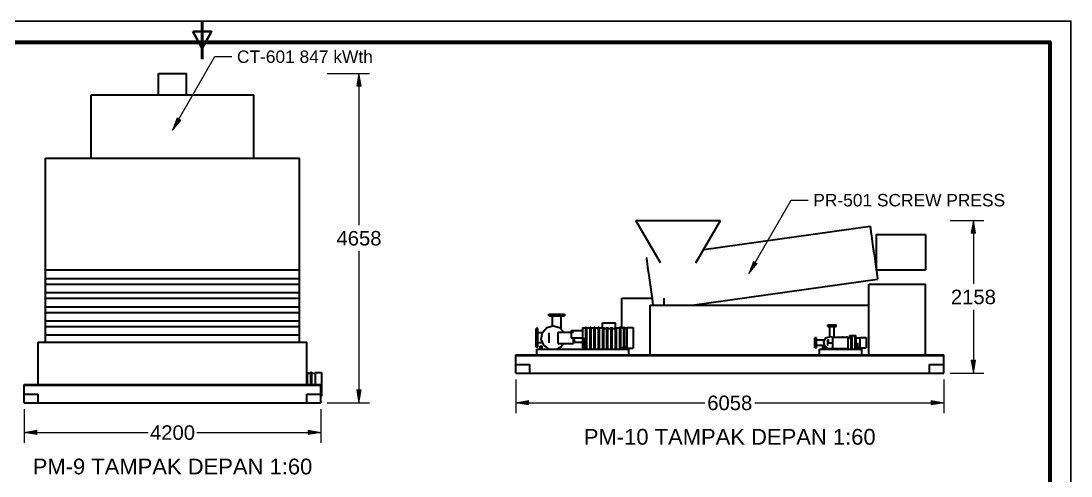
# Model space of a CAD drawing. Header units: millimetres. Extents: x 5 to 415, y 5 to 292.
# Drawn here: x 167.2 to 415, y 184.7 to 292 of the extents above; entities that cross this region are included whole.
import ezdxf
from ezdxf.enums import TextEntityAlignment as Align

# ---------------------------------------------------------------- set-up
doc = ezdxf.new("R2010")
doc.units = ezdxf.units.MM
for name, color, linetype in [('PFD-BINGKAI', 7, 'Continuous'), ('PFD-INSTRUMEN', 7, 'Continuous'), ('PFD-PERALATAN', 7, 'Continuous'), ('PFD-TEKS', 7, 'Continuous')]:
    doc.layers.add(name, color=color, linetype=linetype)
doc.styles.add('PFD', font='arial.ttf')

msp = doc.modelspace()

# ---------------------------------------------------------------- hatches: boundary and pattern name
at = {"layer": 'PFD-INSTRUMEN'}
for points in [[(247, 279.63), (247.5, 276.63), (246.5, 276.63)], [(203, 266.3), (204.07, 269.15), (204.93, 268.65)], [(391.97, 244.97), (392.47, 241.97), (391.47, 241.97)], [(339, 232.47), (340.07, 235.31), (340.93, 234.81)], [(391.97, 209), (391.47, 212), (392.47, 212)], [(247, 202), (246.5, 205), (247.5, 205)], [(284, 202), (287, 202.5), (287, 201.5)], [(384.97, 202), (381.97, 201.5), (381.97, 202.5)], [(168, 195), (171, 195.5), (171, 194.5)], [(238, 195), (235, 194.5), (235, 195.5)]]:
    msp.add_hatch(color=7, dxfattribs=at).paths.add_polyline_path(points)

# ---------------------------------------------------------------- linework, layer by layer
at = {"layer": 'PFD-BINGKAI', "linetype": 'Continuous', "lineweight": 30, "ltscale": 0.35}
msp.add_lwpolyline([(5, 292), (415, 292), (415, 5), (5, 5)], close=True, dxfattribs=at)
at = {"layer": 'PFD-BINGKAI', "linetype": 'Continuous', "lineweight": 50, "ltscale": 0.35}
msp.add_lwpolyline([(210, 292), (210, 283)], dxfattribs=at)
at = {"layer": 'PFD-BINGKAI', "linetype": 'Continuous', "lineweight": 40, "ltscale": 0.35}
msp.add_lwpolyline([(207.8, 289.5), (212.2, 289.5), (210, 285.5)], close=True, dxfattribs=at)
at = {"layer": 'PFD-BINGKAI', "linetype": 'Continuous', "lineweight": 80, "ltscale": 0.35}
msp.add_lwpolyline([(10, 287), (410, 287), (410, 10), (10, 10)], close=True, dxfattribs=at)
at = {"layer": 'PFD-INSTRUMEN', "linetype": 'Continuous', "lineweight": 25, "ltscale": 0.35}
for points in [[(203, 266.3), (213, 283.62)], [(213, 283.62), (217, 283.62)], [(239.5, 279.63), (249.5, 279.63)], [(247, 279.63), (247, 243.87)], [(339, 232.47), (349, 249.79)], [(349, 249.79), (353, 249.79)], [(386.47, 244.97), (394.47, 244.97)], [(391.97, 244.97), (391.97, 230.03)], [(247, 237.77), (247, 202)], [(391.97, 223.93), (391.97, 209)], [(386.47, 209), (394.47, 209)], [(284, 207.5), (284, 199.5)], [(384.97, 207.5), (384.97, 199.5)], [(239.5, 202), (249.5, 202)], [(284, 202), (328.6, 202)], [(340.37, 202), (384.97, 202)], [(168, 200.5), (168, 192.5)], [(238, 200.5), (238, 192.5)], [(168, 195), (197.25, 195)], [(208.75, 195), (238, 195)]]:
    msp.add_lwpolyline(points, dxfattribs=at)
at = {"layer": 'PFD-INSTRUMEN', "linetype": 'Continuous', "lineweight": 5, "ltscale": 0.35}
for points in [[(247, 279.63), (247.5, 276.63), (246.5, 276.63)], [(203, 266.3), (204.07, 269.15), (204.93, 268.65)], [(391.97, 244.97), (392.47, 241.97), (391.47, 241.97)], [(339, 232.47), (340.07, 235.31), (340.93, 234.81)], [(391.97, 209), (391.47, 212), (392.47, 212)], [(247, 202), (246.5, 205), (247.5, 205)], [(284, 202), (287, 202.5), (287, 201.5)], [(384.97, 202), (381.97, 201.5), (381.97, 202.5)], [(168, 195), (171, 195.5), (171, 194.5)], [(238, 195), (235, 194.5), (235, 195.5)]]:
    msp.add_lwpolyline(points, close=True, dxfattribs=at)
at = {"layer": 'PFD-PERALATAN', "linetype": 'Continuous', "lineweight": 35, "ltscale": 0.35}
for points in [[(199.67, 279.63), (199.75, 279.63), (200, 279.63), (200.39, 279.63), (200.92, 279.63), (201.55, 279.63), (202.26, 279.63), (203, 279.63), (203.74, 279.63), (204.45, 279.63), (205.08, 279.63), (205.61, 279.63), (206, 279.63), (206.25, 279.63), (206.33, 279.63)], [(199.67, 274.63), (199.67, 279.63)], [(206.33, 274.63), (206.33, 279.63)], [(183.83, 274.63), (184.31, 274.63), (185.73, 274.63), (188.01, 274.63), (191.05, 274.63), (194.68, 274.63), (198.74, 274.63), (203, 274.63), (207.26, 274.63), (211.32, 274.63), (214.95, 274.63), (217.99, 274.63), (220.27, 274.63), (221.69, 274.63), (222.17, 274.63)], [(183.83, 259.63), (183.83, 274.63)], [(222.17, 259.63), (222.17, 274.63)], [(173, 233.3), (173, 259.63)], [(173, 259.63), (233, 259.63)], [(233, 233.3), (233, 259.63)], [(312.33, 244.97), (312.58, 244.97), (313.32, 244.97), (314.52, 244.97), (316.1, 244.97), (317.99, 244.97), (320.11, 244.97), (322.33, 244.97), (324.56, 244.97), (326.67, 244.97), (328.57, 244.97), (330.15, 244.97), (331.34, 244.97), (332.08, 244.97), (332.33, 244.97)], [(318.17, 234.97), (312.33, 244.97)], [(326.5, 234.97), (332.33, 244.97)], [(328.35, 238.15), (367.6, 243.66)], [(367.6, 243.66), (367.62, 243.5), (367.69, 243.04), (367.79, 242.29), (367.93, 241.3), (368.1, 240.11), (368.28, 238.78), (368.48, 237.39), (368.68, 235.99), (368.86, 234.67), (369.03, 233.48), (369.17, 232.49), (369.28, 231.74), (369.34, 231.27), (369.36, 231.12)], [(369, 241.63), (380.67, 241.63)], [(369, 241.63), (369, 241.56), (369, 241.33), (369, 240.95), (369, 240.45), (369, 239.84), (369, 239.14), (369, 238.38), (369, 237.58), (369, 236.78), (369, 236), (369, 235.28), (369, 234.64), (369, 234.11), (369, 233.7)], [(380.67, 241.63), (380.67, 241.53), (380.67, 241.22), (380.67, 240.72), (380.67, 240.06), (380.67, 239.27), (380.67, 238.39), (380.67, 237.47), (380.67, 236.54), (380.67, 235.66), (380.67, 234.87), (380.67, 234.21), (380.67, 233.71), (380.67, 233.4), (380.67, 233.3)], [(314.79, 236.24), (314.8, 236.14), (314.84, 235.84), (314.91, 235.36), (315, 234.71), (315.11, 233.91), (315.24, 232.99), (315.39, 231.96), (315.54, 230.88), (315.7, 229.76), (315.85, 228.66), (316, 227.59), (316.14, 226.6), (316.26, 225.72), (316.37, 224.97)], [(173, 231.3), (173, 233.3)], [(173, 233.3), (233, 233.3)], [(233, 231.3), (233, 233.3)], [(369.06, 233.3), (380.67, 233.3)], [(173, 229.97), (173, 231.3)], [(173, 231.3), (233, 231.3)], [(233, 229.97), (233, 231.3)], [(325.6, 224.97), (369.36, 231.12)], [(173, 227.97), (173, 229.97)], [(173, 229.97), (233, 229.97)], [(173, 226.63), (173, 227.97)], [(173, 227.97), (233, 227.97)], [(233, 227.97), (233, 229.97)], [(233, 226.63), (233, 227.97)], [(367.33, 229.97), (367.5, 229.97), (367.99, 229.97), (368.79, 229.97), (369.84, 229.97), (371.11, 229.97), (372.52, 229.97), (374, 229.97), (375.48, 229.97), (376.89, 229.97), (378.16, 229.97), (379.21, 229.97), (380.01, 229.97), (380.5, 229.97), (380.67, 229.97)], [(367.33, 213.3), (367.33, 229.97)], [(380.67, 213.3), (380.67, 229.97)], [(173, 224.63), (173, 226.63)], [(173, 226.63), (233, 226.63)], [(233, 224.63), (233, 226.63)], [(309, 219.63), (309, 226.63)], [(309, 226.63), (316.14, 226.63)], [(319, 224.97), (319, 226.63)], [(173, 223.3), (173, 224.63)], [(173, 224.63), (233, 224.63)], [(173, 221.3), (173, 223.3)], [(173, 223.3), (233, 223.3)], [(233, 223.3), (233, 224.63)], [(233, 221.3), (233, 223.3)], [(315.67, 213.3), (315.67, 224.97)], [(315.67, 224.97), (367.33, 224.97)], [(173, 219.97), (173, 221.3)], [(173, 221.3), (233, 221.3)], [(233, 219.97), (233, 221.3)], [(291.81, 222.87), (292, 222.87), (292.22, 222.87), (292.52, 222.87), (292.87, 222.87), (293.27, 222.87), (293.68, 222.87), (294.1, 222.87), (294.49, 222.87), (294.85, 222.87), (295.15, 222.87), (295.37, 222.87), (295.51, 222.87)], [(291.81, 222.47), (291.81, 222.87)], [(291.81, 222.47), (292, 222.47), (292.22, 222.47), (292.52, 222.47), (292.87, 222.47), (293.27, 222.47), (293.68, 222.47), (294.1, 222.47), (294.49, 222.47), (294.85, 222.47), (295.15, 222.47), (295.37, 222.47), (295.51, 222.47)], [(292.69, 220.13), (292.69, 222.47)], [(294.68, 219.45), (294.68, 222.47)], [(295.55, 222.47), (295.55, 222.87)], [(304.43, 219.47), (304.43, 220.87)], [(304.43, 220.87), (307.55, 220.87)], [(307.55, 219.47), (307.55, 220.87)], [(173, 217.97), (173, 219.97)], [(173, 219.97), (233, 219.97)], [(233, 217.97), (233, 219.97)], [(288.77, 215.09), (288.77, 215.15), (288.77, 215.31), (288.77, 215.57), (288.77, 215.92), (288.77, 216.34), (288.77, 216.81), (288.77, 217.3), (288.77, 217.79), (288.77, 218.26), (288.77, 218.68), (288.77, 219.03), (288.77, 219.29), (288.77, 219.45), (288.77, 219.51)], [(289.18, 219.51), (288.77, 219.51)], [(289.18, 215.09), (289.18, 215.15), (289.18, 215.31), (289.18, 215.57), (289.18, 215.92), (289.18, 216.34), (289.18, 216.81), (289.18, 217.3), (289.18, 217.79), (289.18, 218.26), (289.18, 218.68), (289.18, 219.03), (289.18, 219.29), (289.18, 219.45), (289.18, 219.51)], [(290.26, 218.49), (289.18, 218.49)], [(291.88, 214.63), (290.61, 215.55), (290.02, 217), (290.28, 218.54), (291.33, 219.7), (292.83, 220.13)], [(291.84, 216.11), (291.84, 216.23), (291.84, 216.37), (291.84, 216.56), (291.84, 216.78), (291.84, 217.04), (291.84, 217.3), (291.84, 217.56), (291.84, 217.82), (291.84, 218.04), (291.84, 218.23), (291.84, 218.37), (291.84, 218.46)], [(292.83, 220.13), (294.29, 219.73), (295.33, 218.63)], [(293.97, 215.97), (293.97, 218.63)], [(293.97, 218.63), (297.63, 218.63)], [(297.1, 219.05), (299.77, 219.05)], [(297.1, 219.05), (297.1, 218.95), (297.1, 218.88), (297.1, 218.78), (297.1, 218.67), (297.1, 218.54), (297.1, 218.39), (297.1, 218.23), (297.1, 218.06), (297.1, 217.88), (297.1, 217.69), (297.1, 217.5), (297.1, 217.3)], [(299.77, 219.63), (300.43, 219.63)], [(299.77, 219.63), (299.77, 219.57), (299.77, 219.4), (299.77, 219.12), (299.77, 218.75), (299.77, 218.31), (299.77, 217.82), (299.77, 217.3), (299.77, 216.78), (299.77, 216.29), (299.77, 215.85), (299.77, 215.48), (299.77, 215.2), (299.77, 215.03), (299.77, 214.97)], [(300.43, 219.83), (300.67, 219.83)], [(300.43, 219.83), (300.43, 219.77), (300.43, 219.58), (300.43, 219.28), (300.43, 218.88), (300.43, 218.4), (300.43, 217.86), (300.43, 217.3), (300.43, 216.74), (300.43, 216.2), (300.43, 215.72), (300.43, 215.32), (300.43, 215.02), (300.43, 214.83), (300.43, 214.77)], [(300.67, 219.83), (300.67, 219.77), (300.67, 219.58), (300.67, 219.28), (300.67, 218.88), (300.67, 218.4), (300.67, 217.86), (300.67, 217.3), (300.67, 216.74), (300.67, 216.2), (300.67, 215.72), (300.67, 215.32), (300.67, 215.02), (300.67, 214.83), (300.67, 214.77)], [(300.67, 219.63), (301.43, 219.63)], [(301.43, 219.83), (301.67, 219.83)], [(301.43, 219.83), (301.43, 219.77), (301.43, 219.58), (301.43, 219.28), (301.43, 218.88), (301.43, 218.4), (301.43, 217.86), (301.43, 217.3), (301.43, 216.74), (301.43, 216.2), (301.43, 215.72), (301.43, 215.32), (301.43, 215.02), (301.43, 214.83), (301.43, 214.77)], [(301.67, 219.83), (301.67, 219.77), (301.67, 219.58), (301.67, 219.28), (301.67, 218.88), (301.67, 218.4), (301.67, 217.86), (301.67, 217.3), (301.67, 216.74), (301.67, 216.2), (301.67, 215.72), (301.67, 215.32), (301.67, 215.02), (301.67, 214.83), (301.67, 214.77)], [(301.67, 219.63), (302.43, 219.63)], [(302.43, 219.83), (302.67, 219.83)], [(302.43, 219.83), (302.43, 219.77), (302.43, 219.58), (302.43, 219.28), (302.43, 218.88), (302.43, 218.4), (302.43, 217.86), (302.43, 217.3), (302.43, 216.74), (302.43, 216.2), (302.43, 215.72), (302.43, 215.32), (302.43, 215.02), (302.43, 214.83), (302.43, 214.77)], [(302.67, 219.83), (302.67, 219.77), (302.67, 219.58), (302.67, 219.28), (302.67, 218.88), (302.67, 218.4), (302.67, 217.86), (302.67, 217.3), (302.67, 216.74), (302.67, 216.2), (302.67, 215.72), (302.67, 215.32), (302.67, 215.02), (302.67, 214.83), (302.67, 214.77)], [(302.67, 219.63), (303.43, 219.63)], [(303.43, 219.83), (303.67, 219.83)], [(303.43, 219.83), (303.43, 219.77), (303.43, 219.58), (303.43, 219.28), (303.43, 218.88), (303.43, 218.4), (303.43, 217.86), (303.43, 217.3), (303.43, 216.74), (303.43, 216.2), (303.43, 215.72), (303.43, 215.32), (303.43, 215.02), (303.43, 214.83), (303.43, 214.77)], [(303.67, 219.83), (303.67, 219.77), (303.67, 219.58), (303.67, 219.28), (303.67, 218.88), (303.67, 218.4), (303.67, 217.86), (303.67, 217.3), (303.67, 216.74), (303.67, 216.2), (303.67, 215.72), (303.67, 215.32), (303.67, 215.02), (303.67, 214.83), (303.67, 214.77)], [(303.67, 219.63), (304.43, 219.63)], [(304.43, 219.83), (304.43, 219.77), (304.43, 219.58), (304.43, 219.28), (304.43, 218.88), (304.43, 218.4), (304.43, 217.86), (304.43, 217.3), (304.43, 216.74), (304.43, 216.2), (304.43, 215.72), (304.43, 215.32), (304.43, 215.02), (304.43, 214.83), (304.43, 214.77)], [(304.67, 219.83), (304.67, 219.77), (304.67, 219.58), (304.67, 219.28), (304.67, 218.88), (304.67, 218.4), (304.67, 217.86), (304.67, 217.3), (304.67, 216.74), (304.67, 216.2), (304.67, 215.72), (304.67, 215.32), (304.67, 215.02), (304.67, 214.83), (304.67, 214.77)], [(304.67, 219.47), (305.43, 219.47)], [(305.43, 219.83), (305.43, 219.77), (305.43, 219.58), (305.43, 219.28), (305.43, 218.88), (305.43, 218.4), (305.43, 217.86), (305.43, 217.3), (305.43, 216.74), (305.43, 216.2), (305.43, 215.72), (305.43, 215.32), (305.43, 215.02), (305.43, 214.83), (305.43, 214.77)], [(305.67, 219.83), (305.67, 219.77), (305.67, 219.58), (305.67, 219.28), (305.67, 218.88), (305.67, 218.4), (305.67, 217.86), (305.67, 217.3), (305.67, 216.74), (305.67, 216.2), (305.67, 215.72), (305.67, 215.32), (305.67, 215.02), (305.67, 214.83), (305.67, 214.77)], [(305.67, 219.47), (306.43, 219.47)], [(306.43, 219.83), (306.43, 219.77), (306.43, 219.58), (306.43, 219.28), (306.43, 218.88), (306.43, 218.4), (306.43, 217.86), (306.43, 217.3), (306.43, 216.74), (306.43, 216.2), (306.43, 215.72), (306.43, 215.32), (306.43, 215.02), (306.43, 214.83), (306.43, 214.77)], [(306.67, 219.83), (306.67, 219.77), (306.67, 219.58), (306.67, 219.28), (306.67, 218.88), (306.67, 218.4), (306.67, 217.86), (306.67, 217.3), (306.67, 216.74), (306.67, 216.2), (306.67, 215.72), (306.67, 215.32), (306.67, 215.02), (306.67, 214.83), (306.67, 214.77)], [(306.67, 219.47), (307.43, 219.47)], [(307.43, 219.83), (307.43, 219.77), (307.43, 219.58), (307.43, 219.28), (307.43, 218.88), (307.43, 218.4), (307.43, 217.86), (307.43, 217.3), (307.43, 216.74), (307.43, 216.2), (307.43, 215.72), (307.43, 215.32), (307.43, 215.02), (307.43, 214.83), (307.43, 214.77)], [(307.55, 219.83), (307.67, 219.83)], [(307.67, 219.83), (307.67, 219.77), (307.67, 219.58), (307.67, 219.28), (307.67, 218.88), (307.67, 218.4), (307.67, 217.86), (307.67, 217.3), (307.67, 216.74), (307.67, 216.2), (307.67, 215.72), (307.67, 215.32), (307.67, 215.02), (307.67, 214.83), (307.67, 214.77)], [(307.67, 219.63), (308.43, 219.63)], [(308.43, 219.83), (308.67, 219.83)], [(308.43, 219.83), (308.43, 219.77), (308.43, 219.58), (308.43, 219.28), (308.43, 218.88), (308.43, 218.4), (308.43, 217.86), (308.43, 217.3), (308.43, 216.74), (308.43, 216.2), (308.43, 215.72), (308.43, 215.32), (308.43, 215.02), (308.43, 214.83), (308.43, 214.77)], [(308.67, 219.83), (308.67, 219.77), (308.67, 219.58), (308.67, 219.28), (308.67, 218.88), (308.67, 218.4), (308.67, 217.86), (308.67, 217.3), (308.67, 216.74), (308.67, 216.2), (308.67, 215.72), (308.67, 215.32), (308.67, 215.02), (308.67, 214.83), (308.67, 214.77)], [(308.67, 219.63), (309.43, 219.63)], [(309.43, 219.83), (309.67, 219.83)], [(309.43, 219.83), (309.43, 219.68), (309.43, 219.48), (309.43, 219.22), (309.43, 218.9), (309.43, 218.53), (309.43, 218.12), (309.43, 217.69), (309.43, 217.24), (309.43, 216.79), (309.43, 216.36), (309.43, 215.96), (309.43, 215.61), (309.43, 215.3)], [(309.67, 219.83), (309.67, 219.68), (309.67, 219.48), (309.67, 219.22), (309.67, 218.9), (309.67, 218.53), (309.67, 218.12), (309.67, 217.69), (309.67, 217.24), (309.67, 216.79), (309.67, 216.36), (309.67, 215.96), (309.67, 215.61), (309.67, 215.3)], [(309.67, 219.63), (310.17, 219.63)], [(310.17, 219.73), (311.67, 219.73)], [(310.17, 219.73), (310.17, 219.67), (310.17, 219.49), (310.17, 219.2), (310.17, 218.81), (310.17, 218.35), (310.17, 217.84), (310.17, 217.3), (310.17, 216.76), (310.17, 216.25), (310.17, 215.79), (310.17, 215.4), (310.17, 215.11), (310.17, 214.93), (310.17, 214.87)], [(311.67, 219.73), (311.67, 219.67), (311.67, 219.49), (311.67, 219.2), (311.67, 218.81), (311.67, 218.35), (311.67, 217.84), (311.67, 217.3), (311.67, 216.76), (311.67, 216.25), (311.67, 215.79), (311.67, 215.4), (311.67, 215.11), (311.67, 214.93), (311.67, 214.87)], [(357.63, 220.37), (357.72, 220.37), (357.84, 220.37), (358, 220.37), (358.19, 220.37), (358.4, 220.37), (358.62, 220.37), (358.84, 220.37), (359.05, 220.37), (359.23, 220.37), (359.39, 220.37), (359.51, 220.37), (359.58, 220.37)], [(357.63, 219.97), (357.63, 220.37)], [(357.63, 219.97), (357.72, 219.97), (357.84, 219.97), (358, 219.97), (358.19, 219.97), (358.4, 219.97), (358.62, 219.97), (358.84, 219.97), (359.05, 219.97), (359.23, 219.97), (359.39, 219.97), (359.51, 219.97), (359.58, 219.97)], [(358.09, 217.63), (358.09, 219.97)], [(359.14, 217.47), (359.14, 219.97)], [(359.61, 219.97), (359.61, 220.37)], [(171.33, 206.3), (171.33, 216.3)], [(171.33, 216.3), (234.67, 216.3)], [(173, 216.3), (173, 217.97)], [(173, 217.97), (233, 217.97)], [(233, 216.3), (233, 217.97)], [(234.67, 206.3), (234.67, 216.3)], [(290.26, 216.11), (289.18, 216.11)], [(295.33, 215.97), (294.69, 215.16), (293.79, 214.63)], [(293.97, 215.97), (297.63, 215.97)], [(297.1, 217.3), (299.77, 217.3)], [(297.63, 215.97), (297.63, 217.3)], [(297.77, 217.3), (297.77, 217.18), (297.77, 217.07), (297.77, 216.95), (297.77, 216.84), (297.77, 216.74), (297.77, 216.65), (297.77, 216.56), (297.77, 216.48), (297.77, 216.41), (297.77, 216.35), (297.77, 216.28)], [(297.77, 216.25), (299.77, 216.25)], [(300.27, 214.63), (300.27, 217.3)], [(354.98, 217.3), (354.57, 217.3)], [(354.57, 214.96), (354.57, 215.08), (354.57, 215.22), (354.57, 215.4), (354.57, 215.63), (354.57, 215.87), (354.57, 216.13), (354.57, 216.39), (354.57, 216.64), (354.57, 216.86), (354.57, 217.05), (354.57, 217.19), (354.57, 217.27)], [(354.98, 214.96), (354.98, 215.08), (354.98, 215.22), (354.98, 215.4), (354.98, 215.63), (354.98, 215.87), (354.98, 216.13), (354.98, 216.39), (354.98, 216.64), (354.98, 216.86), (354.98, 217.05), (354.98, 217.19), (354.98, 217.27)], [(356.81, 216.76), (354.98, 216.76)], [(358.85, 214.8), (357.8, 214.68), (356.93, 215.29), (356.68, 216.32), (357.17, 217.26), (358.17, 217.63)], [(357.64, 215.5), (357.64, 215.57), (357.64, 215.64), (357.64, 215.74), (357.64, 215.86), (357.64, 215.99), (357.64, 216.13), (357.64, 216.27), (357.64, 216.41), (357.64, 216.53), (357.64, 216.63), (357.64, 216.7), (357.64, 216.76)], [(357.7, 217.01), (357.7, 216.92), (357.7, 216.82), (357.7, 216.75), (357.7, 216.68), (357.7, 216.6), (357.7, 216.51), (357.7, 216.42), (357.7, 216.33), (357.7, 216.23), (357.7, 216.13)], [(357.7, 216.13), (358.77, 216.13)], [(358.17, 217.63), (358.85, 217.47)], [(358.77, 214.8), (358.77, 217.47)], [(358.77, 217.47), (362.43, 217.47)], [(361.03, 217.5), (361.27, 217.5)], [(362.03, 217.5), (362.27, 217.5)], [(362.43, 214.8), (362.43, 217.47)], [(362.43, 217.3), (362.79, 217.3)], [(362.79, 217.13), (362.79, 217.83)], [(362.79, 217.83), (364.23, 217.83)], [(363.03, 217.5), (363.03, 217.36), (363.03, 217.2), (363.03, 216.99), (363.03, 216.73), (363.03, 216.44), (363.03, 216.13), (363.03, 215.83), (363.03, 215.54), (363.03, 215.28), (363.03, 215.06), (363.03, 214.9), (363.03, 214.8)], [(363.27, 217.5), (363.27, 217.36), (363.27, 217.2), (363.27, 216.99), (363.27, 216.73), (363.27, 216.44), (363.27, 216.13), (363.27, 215.83), (363.27, 215.54), (363.27, 215.28), (363.27, 215.06), (363.27, 214.9), (363.27, 214.8)], [(364.03, 217.5), (364.03, 217.36), (364.03, 217.2), (364.03, 216.99), (364.03, 216.73), (364.03, 216.44), (364.03, 216.13), (364.03, 215.83), (364.03, 215.54), (364.03, 215.28), (364.03, 215.06), (364.03, 214.9), (364.03, 214.8)], [(364.23, 217.13), (364.23, 217.83)], [(364.27, 217.5), (364.27, 217.36), (364.27, 217.2), (364.27, 216.99), (364.27, 216.73), (364.27, 216.44), (364.27, 216.13), (364.27, 215.83), (364.27, 215.54), (364.27, 215.28), (364.27, 215.06), (364.27, 214.9), (364.27, 214.8)], [(364.27, 217.3), (365.17, 217.3)], [(364.71, 215.3), (364.71, 216.13)], [(365.17, 217.35), (366.67, 217.35)], [(365.17, 217.35), (365.17, 217.23), (365.17, 217.08), (365.17, 216.89), (365.17, 216.66), (365.17, 216.4), (365.17, 216.13), (365.17, 215.86), (365.17, 215.61), (365.17, 215.38), (365.17, 215.18), (365.17, 215.04), (365.17, 214.95)], [(366.67, 217.35), (366.67, 217.23), (366.67, 217.08), (366.67, 216.89), (366.67, 216.66), (366.67, 216.4), (366.67, 216.13), (366.67, 215.86), (366.67, 215.61), (366.67, 215.38), (366.67, 215.18), (366.67, 215.04), (366.67, 214.95)], [(284, 213.17), (284, 213.3)], [(284, 213.3), (384.97, 213.3)], [(284, 209), (284, 213.17)], [(284, 213.17), (384.97, 213.17)], [(284, 213.17), (384.97, 213.17)], [(289.18, 215.09), (288.77, 215.09)], [(289, 213.3), (289, 214.63)], [(289, 214.63), (310.67, 214.63)], [(289.77, 215.3), (289.82, 215.3), (289.9, 215.3), (290, 215.3), (290.05, 215.3), (290.15, 215.3), (290.21, 215.3)], [(289.77, 214.63), (289.77, 215.3)], [(290.23, 214.63), (290.23, 215.3)], [(299.77, 214.97), (300.27, 214.97)], [(308.59, 214.77), (308.67, 214.77)], [(308.67, 214.97), (309.43, 214.97)], [(309, 214.63), (309, 214.97)], [(309.43, 215.3), (309.48, 215.3), (309.57, 215.3), (309.67, 215.3), (309.72, 215.3), (309.81, 215.3), (309.88, 215.3)], [(309.43, 214.63), (309.43, 215.3)], [(309.9, 214.63), (309.9, 215.3)], [(309.9, 214.97), (310.17, 214.97)], [(310.17, 214.87), (311.67, 214.87)], [(310.67, 213.3), (310.67, 214.63)], [(354.98, 214.96), (354.57, 214.96)], [(356.81, 215.5), (354.98, 215.5)], [(355.67, 213.3), (355.67, 214.63)], [(355.67, 214.63), (365.67, 214.63)], [(356.43, 215.3), (356.48, 215.3), (356.57, 215.3), (356.67, 215.3), (356.72, 215.3), (356.81, 215.3), (356.88, 215.3)], [(356.43, 214.63), (356.43, 215.3)], [(356.9, 214.63), (356.9, 215.3)], [(358.77, 214.8), (362.43, 214.8)], [(360.87, 214.63), (360.87, 214.8)], [(364.43, 215.3), (364.48, 215.3), (364.57, 215.3), (364.67, 215.3), (364.72, 215.3), (364.81, 215.3), (364.88, 215.3)], [(364.43, 214.63), (364.43, 215.3)], [(364.9, 214.63), (364.9, 215.3)], [(364.9, 214.97), (365.17, 214.97)], [(365.17, 214.92), (366.67, 214.92)], [(365.67, 213.3), (365.67, 214.63)], [(384.97, 213.17), (384.97, 213.3)], [(384.97, 209), (384.97, 213.17)], [(284, 209), (284, 211)], [(284, 211), (287.33, 211)], [(287.33, 209), (287.33, 211)], [(381.63, 209), (381.63, 211)], [(381.63, 211), (384.97, 211)], [(384.97, 209), (384.97, 211)], [(234.67, 209.2), (234.77, 209.2)], [(234.77, 209.2), (234.77, 209.13), (234.77, 209.04), (234.77, 208.91), (234.77, 208.75), (234.77, 208.57), (234.77, 208.35), (234.77, 208.11), (234.77, 207.84), (234.77, 207.56), (234.77, 207.26), (234.77, 206.94), (234.77, 206.62), (234.77, 206.3)], [(234.77, 209), (235.53, 209)], [(235.53, 209.2), (235.77, 209.2)], [(235.53, 209.2), (235.53, 209.13), (235.53, 209.04), (235.53, 208.91), (235.53, 208.75), (235.53, 208.57), (235.53, 208.35), (235.53, 208.11), (235.53, 207.84), (235.53, 207.56), (235.53, 207.26), (235.53, 206.94), (235.53, 206.62), (235.53, 206.3)], [(235.77, 209.2), (235.77, 209.13), (235.77, 209.04), (235.77, 208.91), (235.77, 208.75), (235.77, 208.57), (235.77, 208.35), (235.77, 208.11), (235.77, 207.84), (235.77, 207.56), (235.77, 207.26), (235.77, 206.94), (235.77, 206.62), (235.77, 206.3)], [(235.77, 209), (236.67, 209)], [(236.67, 209.11), (238.17, 209.11)], [(236.67, 209.11), (236.67, 209.04), (236.67, 208.95), (236.67, 208.83), (236.67, 208.68), (236.67, 208.49), (236.67, 208.28), (236.67, 208.05), (236.67, 207.79), (236.67, 207.52), (236.67, 207.22), (236.67, 206.92), (236.67, 206.61), (236.67, 206.3)], [(238.17, 209.11), (238.17, 209.04), (238.17, 208.83), (238.17, 208.5), (238.17, 208.06), (238.17, 207.54), (238.17, 206.95), (238.17, 206.33), (238.17, 205.72), (238.17, 205.13), (238.17, 204.6), (238.17, 204.17), (238.17, 203.83), (238.17, 203.63), (238.17, 203.56)], [(284, 209), (384.97, 209)], [(284, 209), (287.33, 209)], [(381.63, 209), (384.97, 209)], [(168, 206.17), (168, 206.3)], [(168, 206.3), (238, 206.3)], [(168, 202), (168, 206.17)], [(168, 206.17), (238, 206.17)], [(168, 206.17), (238, 206.17)], [(238, 206.17), (238, 206.3)], [(238, 202), (238, 206.17)], [(168, 202), (168, 204)], [(168, 204), (171.33, 204)], [(171.33, 202), (171.33, 204)], [(234.67, 202), (234.67, 204)], [(234.67, 204), (238, 204)], [(238, 202), (238, 204)], [(238, 203.56), (238.17, 203.56)], [(168, 202), (238, 202)], [(168, 202), (171.33, 202)], [(234.67, 202), (238, 202)]]:
    msp.add_lwpolyline(points, dxfattribs=at)

# ---------------------------------------------------------------- texts
at = {"layer": 'PFD-TEKS', "style": 'PFD'}
for s, p in [('CT-601 847 kWth', (218.2, 282.12)), ('PR-501 SCREW PRESS', (354.2, 248.29))]:
    msp.add_text(s, height=2.9296, dxfattribs=at).set_placement(p)
for s, height, p in [('4658', 3.418, (247, 239.07)), ('2158', 3.418, (391.97, 225.23)), ('6058', 3.418, (334.48, 200.25)), ('4200', 3.418, (203, 193.25)), ('PM-10 TAMPAK DEPAN 1:60', 3.7108, (334.48, 192.1)), ('PM-9 TAMPAK DEPAN 1:60', 3.7108, (203, 185.1))]:
    msp.add_text(s, height=height, dxfattribs=at).set_placement(p, align=Align.CENTER)

doc.saveas('drawing.dxf')
